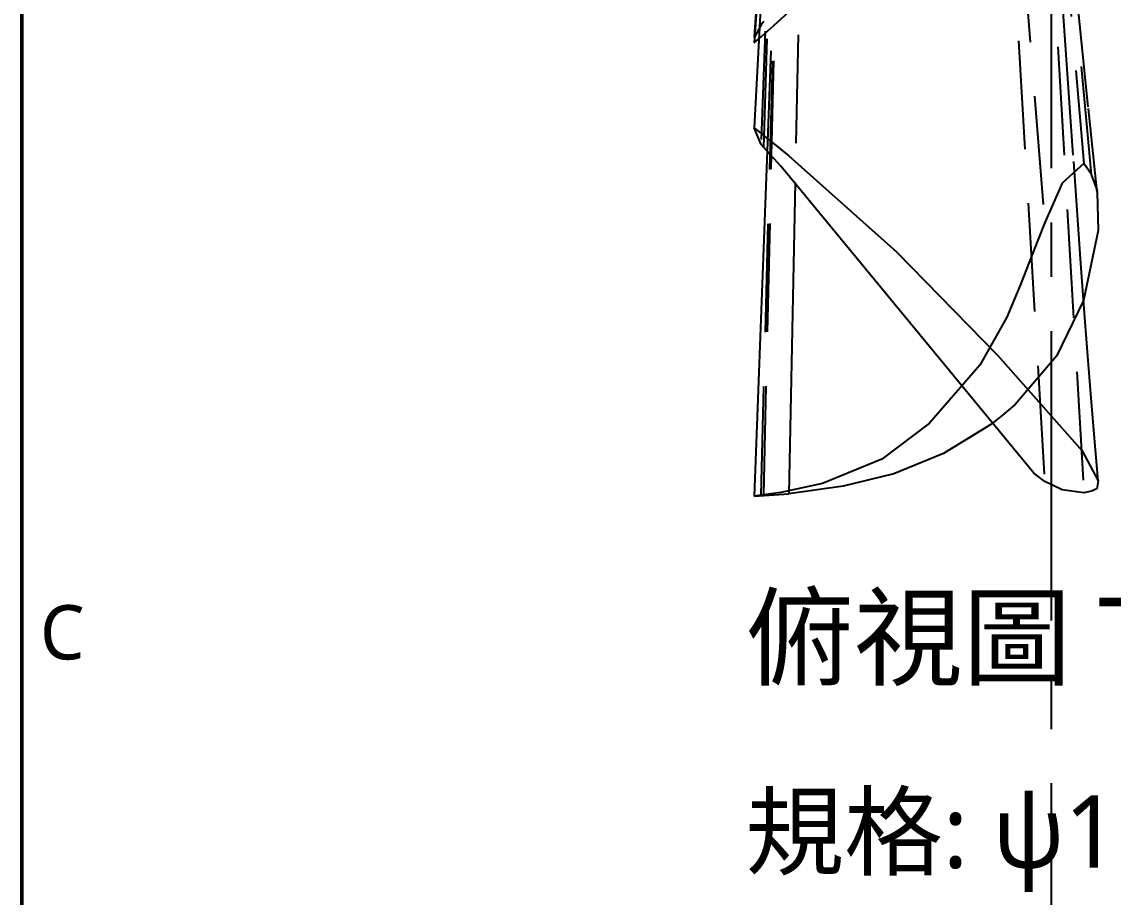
# Model space of a CAD drawing. Header units: metres. Extents: x -6 to 410, y 10 to 287.
# Drawn here: x 10 to 40.16, y 175.55 to 199.75 of the extents above; entities that cross this region are included whole.
import ezdxf

# ---------------------------------------------------------------- set-up
doc = ezdxf.new("R2010")
doc.units = ezdxf.units.M
doc.linetypes.add('CENTER2', pattern=[12.5, 8, -1.5, 1.5, -1.5])
doc.linetypes.add('DASHED', pattern=[4.5, 3, -1.5])
for name, color, linetype in [('BORDER', 7, 'Continuous'), ('HIDDEN', 9, 'DASHED'), ('TEXT', 7, 'Continuous'), ('VISIBLE', 3, 'Continuous')]:
    doc.layers.add(name, color=color, linetype=linetype)
doc.styles.add('CHINESE', font='msjh.ttc')

msp = doc.modelspace()

# ---------------------------------------------------------------- linework, layer by layer
at = {"layer": 'BORDER', "lineweight": 50}
msp.add_lwpolyline([(10, 10), (410, 10), (410, 287), (10, 287)], close=True, dxfattribs=at)
at = {"layer": 'CENTER2', "color": 3, "linetype": 'CENTER2'}
msp.add_line((38.45869200481381, 170.70033882638876), (38.45869200481381, 240.1219774749352), dxfattribs=at)
at = {"layer": 'HIDDEN'}
for p, q in [((30.880883983517794, 208.4843060569431), (30.430270982043876, 196.3623574653866)), ((30.880883985453536, 208.46060226210952), (30.43027097975928, 199.66442468803137)), ((30.507253976478555, 196.278468251218), (30.8887178740389, 208.42407062262416)), ((38.36733169060443, 207.37167090038812), (39.35072943074305, 195.83614968854818)), ((39.56357506274935, 195.52523423464388), (38.452663792381415, 207.3363692926112)), ((37.27222256866124, 206.66196175452126), (38.26906692866422, 194.20059148619242)), ((31.5463922117029, 203.89294026718062), (31.370833233942996, 195.3034921335164)), ((37.27305685303235, 203.7191008893314), (38.26958886865567, 187.0421005319274)), ((30.430271668615767, 186.6699092389286), (30.88088407837412, 203.444945370145)), ((30.507253994160475, 186.67810419186094), (30.8887178793386, 203.44067199134182)), ((30.867561607240216, 203.44730514526844), (30.59662721780106, 196.1792840786849)), ((38.36733169062395, 203.5507409943347), (39.350729423243706, 186.72906665157902))]:
    msp.add_line(p, q, dxfattribs=at)
for points in [[(30.696057466262953, 205.69933532359386), (30.59328528052144, 204.22330468453265), (30.44363091322781, 202.07238399699708), (30.243258767918928, 199.19156704321844)], [(30.36959063006606, 199.2767661387418), (30.78749839832689, 199.64951195467842), (31.195132469584667, 200.0268911372979)], [(30.507253976413487, 199.75853295279347), (30.430270979758326, 199.6644246880227)], [(30.430270979758326, 199.6644246880227), (30.24825682317152, 199.3257622041568)], [(30.243304496038103, 199.19156387851106), (30.24077203023184, 199.16461121307722)], [(30.24511185696816, 199.22690066175505), (30.243304496038103, 199.19156387851106)], [(39.35072943074291, 195.8361496885386), (38.75265621462806, 195.28765687883742)], [(39.56357506274935, 195.52523423464388), (39.35072943074291, 195.8361496885386)], [(39.706198057149855, 195.1315086653969), (39.56357506274935, 195.52523423464388)], [(38.75265621462806, 195.28765687883742), (38.26906692866456, 194.20059148618546)], [(39.706198057149855, 195.1315086653969), (39.71851840346454, 195.0384478081198)], [(38.26906692866456, 194.20059148618546), (38.08098209648719, 193.71604211510655), (37.60520259705745, 192.48454878945702), (37.22280560731784, 191.58893429381206), (36.474863784212225, 190.25917630940583), (35.08927541820661, 188.65346639974516), (33.77312549345142, 187.6627460621503), (32.12718257276086, 186.98582952231234), (30.972684298491146, 186.73977205786255)], [(39.3460817842315, 192.04875177535746), (38.59412991670824, 190.5032156418267), (37.45082376696646, 189.17494540526525), (37.10345293112134, 188.8730964118574), (36.77791148491904, 188.61770634629522)], [(30.972684298491146, 186.73977205786255), (30.507253994160475, 186.67810419186094)], [(30.430271668615767, 186.6699092389286), (30.240777982884516, 186.6333576969168)], [(30.507253994160475, 186.67810419186094), (30.430271668615767, 186.6699092389286)]]:
    msp.add_lwpolyline(points, dxfattribs=at)
at = {"layer": 'VISIBLE'}
for p, q in [((30.867559533391248, 208.7869712814648), (30.240772024880837, 196.81658970336534)), ((30.56891550832645, 203.87444817176078), (30.240772030236123, 199.1646112130792)), ((30.59662721780106, 196.1792840786849), (30.240777982888016, 186.6333576969161)), ((31.370833233942996, 195.3034921335164), (31.195063302660497, 186.7037228282205))]:
    msp.add_line(p, q, dxfattribs=at)
for points in [[(30.247960313470095, 199.32578347001794), (30.406551049570936, 201.59961624837544), (30.565243003614306, 203.87556726666287)], [(39.059605254620635, 196.05903615186293), (38.71859415267112, 200.97600305519154)], [(39.47366010057985, 197.40038246833578), (39.16854965532312, 200.4101266917998)], [(30.24077203023184, 199.16461121307722), (30.36959063006606, 199.2767661387418)], [(30.24825682317152, 199.3257622041568), (30.24511185696816, 199.22690066175505)], [(39.718562732869515, 195.03845244533545), (39.47808874876601, 197.35717231271997)], [(30.24077202488009, 196.81658970337003), (31.195132475391883, 196.0420028792322)], [(30.430270982046512, 196.3623574653876), (30.24077202488009, 196.81658970337003)], [(30.507253976478555, 196.278468251218), (30.430270982046512, 196.3623574653876)], [(30.97268435782128, 195.7556253645996), (30.507253976478555, 196.278468251218)], [(38.26958886865543, 187.0421005319274), (37.96578215058302, 187.27396207072294), (30.97268435782128, 195.7556253645996)], [(31.195132475391883, 196.0420028792322), (34.17788111867792, 193.38757922325325), (36.96456888890881, 190.53782906584163), (39.30842145821138, 187.88682339137821), (39.75028904421542, 187.0616856647366)], [(39.750389193716984, 187.06169475901706), (39.6451459081514, 188.23996028759075), (39.54055904008937, 189.46457129675775), (39.46027674046199, 190.50336960187633), (39.37197661646485, 191.694860140336), (39.272370921112724, 193.06467416016602), (39.0717653335507, 195.8856342071898)], [(39.71851840346454, 195.0384478081198), (39.74486631249539, 193.98570731337185), (39.3460817842315, 192.04875177535746)], [(36.77791148491904, 188.61770634629522), (35.47409371418414, 187.8154257491972), (34.09825664271166, 187.2574575100991), (32.70130339148795, 186.91182324366045), (31.19506330265952, 186.70372282822112)], [(38.75265597863381, 186.81119861886648), (38.26958886865543, 187.0421005319274)], [(39.75028904421542, 187.0616856647366), (39.70620012219528, 186.83862225319825)], [(39.350729423243955, 186.72906665157907), (38.75265597863381, 186.81119861886648)], [(39.563575285696075, 186.77296061385255), (39.350729423243955, 186.72906665157907)], [(39.70620012219528, 186.83862225319825), (39.563575285696075, 186.77296061385255)], [(30.240777982884516, 186.6333576969168), (31.19506330265952, 186.70372282822112)]]:
    msp.add_lwpolyline(points, dxfattribs=at)

# ---------------------------------------------------------------- texts
at = {"layer": 'BORDER', "style": 'CHINESE'}
msp.add_text('C', height=1.5, dxfattribs=at).set_placement((10.5, 182.125))
at = {"layer": 'TEXT', "style": 'CHINESE'}
for s, height, p in [('俯視圖 TOP VIEW', 2.2, (30, 181.6333576969161)), ('規格: ψ111.40×ψ44.60×112.69L', 2, (30, 176.36664230308386))]:
    msp.add_text(s, height=height, dxfattribs=at).set_placement(p)

doc.saveas('drawing.dxf')
